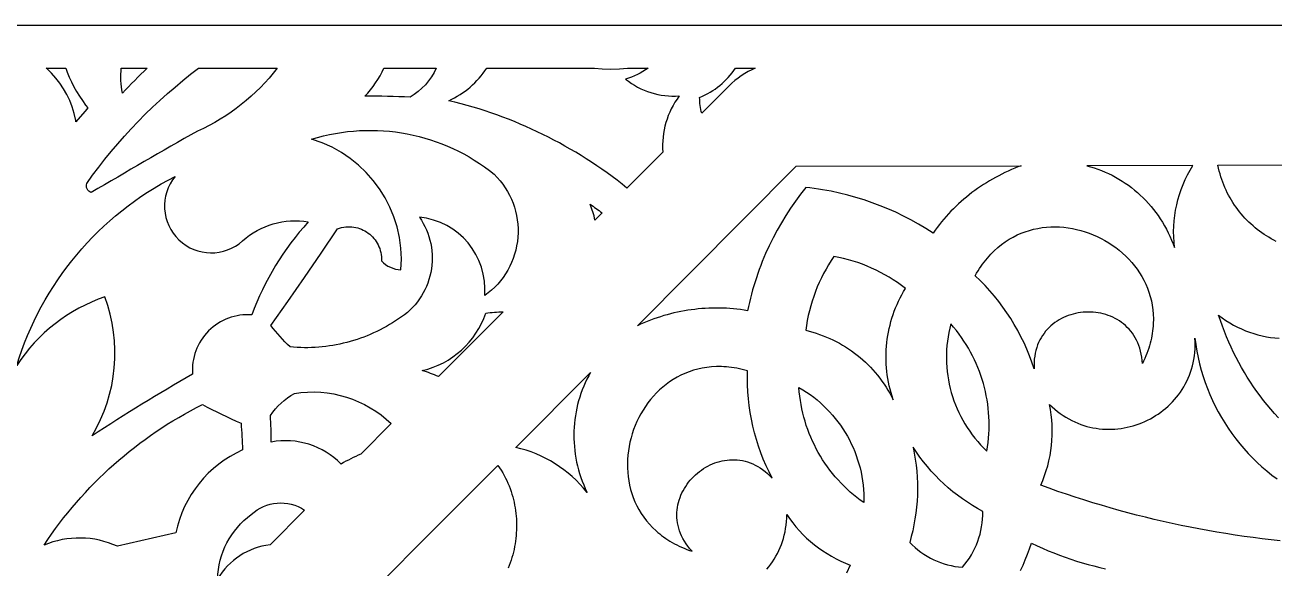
# Model space of a CAD drawing. Extents: x -570 to 570, y -425 to 425.
# Drawn here: x -150.4 to 0, y 90.1 to 155.4 of the extents above; entities that cross this region are included whole.
import ezdxf

# ---------------------------------------------------------------- set-up
doc = ezdxf.new("R2010")
doc.units = 0
doc.layers.add('LAYER_1', color=18, linetype='CONTINUOUS')
doc.layers.add('LAYER_2', color=4, linetype='CONTINUOUS')

msp = doc.modelspace()

# ---------------------------------------------------------------- linework, layer by layer
at = {"layer": 'LAYER_1'}
for points in [[(-145.5, 150.25), (-145.32, 149.76), (-145.08, 149.16), (-144.81, 148.57), (-144.52, 148), (-144.21, 147.43), (-143.87, 146.88), (-143.51, 146.33), (-143.12, 145.8), (-142.85, 145.47), (-143.17, 145.07), (-144.05, 144.04), (-144.28, 143.78), (-144.31, 143.94), (-144.49, 144.76), (-144.74, 145.56), (-145.03, 146.33), (-145.38, 147.06), (-145.77, 147.76), (-146.21, 148.42), (-146.69, 149.04), (-147.21, 149.62), (-147.76, 150.16), (-147.86, 150.25)], [(-57.6, 138.44), (-30.53, 138.49), (-30.93, 138.34), (-31.32, 138.18), (-31.72, 138.02), (-32.11, 137.85), (-32.49, 137.67), (-32.87, 137.48), (-33.25, 137.29), (-33.63, 137.09), (-34, 136.88), (-34.36, 136.67), (-34.72, 136.45), (-35.08, 136.22), (-35.43, 135.99), (-35.78, 135.75), (-36.12, 135.5), (-36.46, 135.25), (-36.79, 134.99), (-37.12, 134.72), (-37.45, 134.45), (-37.76, 134.17), (-38.08, 133.89), (-38.39, 133.6), (-38.69, 133.3), (-38.99, 133), (-39.28, 132.69), (-39.56, 132.37), (-39.84, 132.05), (-40.12, 131.73), (-40.38, 131.4), (-40.65, 131.06), (-40.9, 130.72), (-41.15, 130.37), (-41.58, 130.65), (-42.02, 130.93), (-42.9, 131.46), (-43.8, 131.96), (-44.71, 132.43), (-45.64, 132.88), (-46.57, 133.3), (-47.52, 133.68), (-48.48, 134.04), (-49.45, 134.38), (-50.43, 134.68), (-51.42, 134.95), (-52.41, 135.19), (-53.42, 135.41), (-54.43, 135.59), (-54.94, 135.67), (-55.45, 135.74), (-55.96, 135.81), (-56.47, 135.86), (-57.1, 135.06), (-57.71, 134.23), (-58.29, 133.38), (-58.85, 132.51), (-59.39, 131.62), (-59.9, 130.72), (-60.39, 129.8), (-60.85, 128.86), (-61.29, 127.92), (-61.69, 126.96), (-61.88, 126.47), (-62.07, 125.99), (-62.24, 125.5), (-62.41, 125.01), (-62.57, 124.52), (-62.72, 124.03), (-62.87, 123.53), (-63.01, 123.04), (-63.13, 122.54), (-63.25, 122.04), (-63.37, 121.54), (-63.47, 121.04), (-63.89, 121.11), (-64.31, 121.17), (-64.74, 121.22), (-65.16, 121.26), (-65.59, 121.3), (-66.01, 121.33), (-66.43, 121.34), (-66.86, 121.35), (-67.28, 121.36), (-67.71, 121.35), (-68.13, 121.34), (-68.55, 121.32), (-68.98, 121.29), (-69.4, 121.25), (-69.82, 121.2), (-70.24, 121.15), (-70.66, 121.09), (-71.07, 121.02), (-71.49, 120.94), (-71.9, 120.86), (-72.32, 120.76), (-72.73, 120.66), (-73.14, 120.55), (-73.54, 120.44), (-73.95, 120.31), (-74.35, 120.18), (-74.75, 120.04), (-75.15, 119.89), (-75.55, 119.74), (-75.94, 119.57), (-76.33, 119.4), (-76.72, 119.22)], [(-22.64, 138.49), (-22.19, 138.37), (-21.74, 138.23), (-21.3, 138.08), (-20.87, 137.91), (-20.44, 137.73), (-20.02, 137.54), (-19.61, 137.34), (-19.2, 137.12), (-18.8, 136.89), (-18.41, 136.65), (-18.02, 136.39), (-17.64, 136.13), (-17.27, 135.85), (-16.91, 135.56), (-16.56, 135.26), (-16.21, 134.95), (-15.88, 134.62), (-15.55, 134.29), (-15.23, 133.95), (-14.92, 133.6), (-14.63, 133.23), (-14.34, 132.86), (-14.06, 132.48), (-13.8, 132.08), (-13.54, 131.68), (-13.3, 131.27), (-13.07, 130.85), (-12.85, 130.42), (-12.64, 129.99), (-12.44, 129.54), (-12.26, 129.09), (-12.09, 128.63), (-12.15, 129.28), (-12.19, 129.93), (-12.2, 130.58), (-12.18, 131.23), (-12.13, 131.87), (-12.06, 132.51), (-11.96, 133.15), (-11.83, 133.78), (-11.68, 134.4), (-11.5, 135.02), (-11.29, 135.63), (-11.06, 136.23), (-10.81, 136.82), (-10.52, 137.39), (-10.22, 137.96), (-9.89, 138.51)], [(-36.06, 125.25), (-35.9, 125.54), (-35.72, 125.83), (-35.55, 126.11), (-35.37, 126.38), (-35.18, 126.64), (-35, 126.89), (-34.8, 127.14), (-34.61, 127.38), (-34.41, 127.61), (-34.21, 127.83), (-34, 128.04), (-33.79, 128.25), (-33.36, 128.64), (-32.92, 129), (-32.46, 129.33), (-32, 129.63), (-31.52, 129.9), (-31.04, 130.15), (-30.55, 130.36), (-30.05, 130.55), (-29.55, 130.71), (-29.04, 130.85), (-28.53, 130.95), (-28.01, 131.04), (-27.49, 131.09), (-26.97, 131.13), (-26.45, 131.14), (-25.93, 131.12), (-25.41, 131.08), (-24.89, 131.02), (-24.38, 130.93), (-23.87, 130.83), (-23.36, 130.7), (-22.86, 130.55), (-22.36, 130.38), (-21.87, 130.18), (-21.39, 129.97), (-20.92, 129.74), (-20.46, 129.49), (-20.01, 129.22), (-19.58, 128.94), (-19.15, 128.63), (-18.74, 128.31), (-18.34, 127.97), (-17.96, 127.61), (-17.59, 127.24), (-17.24, 126.85), (-16.91, 126.45), (-16.6, 126.03), (-16.31, 125.6), (-16.03, 125.16), (-15.78, 124.7), (-15.55, 124.23), (-15.35, 123.74), (-15.17, 123.25), (-15.01, 122.74), (-14.88, 122.22), (-14.78, 121.69), (-14.7, 121.15), (-14.66, 120.6), (-14.64, 120.04), (-14.65, 119.47), (-14.67, 119.19), (-14.7, 118.9), (-14.73, 118.6), (-14.77, 118.31), (-14.82, 118.02), (-14.88, 117.72), (-14.95, 117.42), (-15.02, 117.12), (-15.11, 116.82), (-15.2, 116.51), (-15.31, 116.21), (-15.42, 115.9), (-15.54, 115.59), (-15.67, 115.28), (-15.81, 114.97), (-15.95, 114.66), (-15.98, 115.06), (-16.03, 115.44), (-16.09, 115.82), (-16.17, 116.18), (-16.27, 116.52), (-16.38, 116.86), (-16.51, 117.17), (-16.65, 117.48), (-16.81, 117.77), (-16.98, 118.05), (-17.16, 118.32), (-17.35, 118.57), (-17.55, 118.81), (-17.77, 119.03), (-17.99, 119.25), (-18.23, 119.44), (-18.47, 119.63), (-18.72, 119.8), (-18.98, 119.96), (-19.25, 120.11), (-19.52, 120.24), (-19.8, 120.36), (-20.08, 120.47), (-20.37, 120.57), (-20.66, 120.65), (-20.96, 120.72), (-21.26, 120.77), (-21.56, 120.81), (-21.87, 120.84), (-22.17, 120.86), (-22.48, 120.87), (-22.78, 120.86), (-23.09, 120.84), (-23.39, 120.8), (-23.69, 120.76), (-23.99, 120.7), (-24.29, 120.63), (-24.58, 120.54), (-24.87, 120.44), (-25.16, 120.34), (-25.43, 120.21), (-25.71, 120.08), (-25.97, 119.93), (-26.23, 119.77), (-26.48, 119.6), (-26.73, 119.42), (-26.96, 119.22), (-27.18, 119.01), (-27.4, 118.79), (-27.6, 118.56), (-27.79, 118.31), (-27.97, 118.06), (-28.14, 117.79), (-28.3, 117.51), (-28.44, 117.21), (-28.56, 116.91), (-28.67, 116.59), (-28.77, 116.26), (-28.85, 115.92), (-28.91, 115.56), (-28.96, 115.2), (-28.98, 114.82), (-28.99, 114.43), (-28.98, 114.03), (-29.25, 114.83), (-29.54, 115.61), (-29.86, 116.39), (-30.2, 117.16), (-30.57, 117.91), (-30.96, 118.65), (-31.37, 119.38), (-31.8, 120.09), (-32.26, 120.79), (-32.74, 121.48), (-33.24, 122.15), (-33.76, 122.8), (-34.31, 123.44), (-34.87, 124.06), (-35.46, 124.66)], [(-53.08, 127.58), (-53.41, 127.08), (-53.72, 126.57), (-54.02, 126.05), (-54.31, 125.52), (-54.58, 124.98), (-54.84, 124.44), (-55.08, 123.89), (-55.3, 123.33), (-55.51, 122.76), (-55.7, 122.19), (-55.87, 121.62), (-56.03, 121.04), (-56.17, 120.45), (-56.29, 119.86), (-56.39, 119.27), (-56.47, 118.68), (-56.05, 118.57), (-55.62, 118.46), (-55.2, 118.33), (-54.79, 118.19), (-54.38, 118.03), (-53.98, 117.87), (-53.58, 117.7), (-53.19, 117.51), (-52.8, 117.32), (-52.42, 117.12), (-52.04, 116.9), (-51.68, 116.68), (-51.31, 116.44), (-50.96, 116.2), (-50.61, 115.94), (-50.27, 115.68), (-49.93, 115.41), (-49.61, 115.13), (-49.29, 114.84), (-48.98, 114.54), (-48.68, 114.23), (-48.38, 113.91), (-48.1, 113.59), (-47.82, 113.26), (-47.55, 112.91), (-47.29, 112.57), (-47.04, 112.21), (-46.8, 111.85), (-46.57, 111.48), (-46.35, 111.1), (-46.14, 110.71), (-45.94, 110.32), (-46.08, 110.74), (-46.2, 111.16), (-46.32, 111.59), (-46.42, 112.01), (-46.51, 112.44), (-46.59, 112.87), (-46.65, 113.3), (-46.71, 113.73), (-46.75, 114.16), (-46.78, 114.6), (-46.8, 115.03), (-46.8, 115.46), (-46.8, 115.89), (-46.78, 116.33), (-46.75, 116.76), (-46.71, 117.19), (-46.65, 117.62), (-46.59, 118.04), (-46.51, 118.47), (-46.42, 118.89), (-46.32, 119.31), (-46.21, 119.73), (-46.09, 120.15), (-45.95, 120.56), (-45.81, 120.97), (-45.65, 121.38), (-45.48, 121.78), (-45.3, 122.18), (-45.11, 122.57), (-44.9, 122.96), (-44.69, 123.34), (-44.46, 123.72), (-44.94, 124.08), (-45.43, 124.42), (-45.93, 124.75), (-46.43, 125.07), (-46.95, 125.36), (-47.47, 125.65), (-48, 125.91), (-48.54, 126.16), (-49.09, 126.4), (-49.64, 126.62), (-50.2, 126.82), (-50.76, 127), (-51.33, 127.17), (-51.91, 127.32), (-52.49, 127.46)], [(-34.67, 104.13), (-34.59, 104.65), (-34.52, 105.16), (-34.47, 105.68), (-34.43, 106.2), (-34.41, 106.71), (-34.4, 107.23), (-34.4, 107.74), (-34.42, 108.26), (-34.46, 108.77), (-34.51, 109.28), (-34.57, 109.78), (-34.65, 110.29), (-34.74, 110.79), (-34.84, 111.29), (-34.96, 111.79), (-35.09, 112.28), (-35.24, 112.77), (-35.4, 113.25), (-35.57, 113.73), (-35.76, 114.21), (-35.96, 114.68), (-36.17, 115.14), (-36.39, 115.6), (-36.63, 116.06), (-36.89, 116.51), (-37.15, 116.95), (-37.43, 117.38), (-37.72, 117.81), (-38.02, 118.23), (-38.34, 118.64), (-38.67, 119.04), (-39.01, 119.44), (-39.14, 118.92), (-39.25, 118.4), (-39.34, 117.88), (-39.42, 117.36), (-39.47, 116.84), (-39.51, 116.31), (-39.54, 115.79), (-39.54, 115.27), (-39.53, 114.75), (-39.5, 114.23), (-39.45, 113.72), (-39.38, 113.21), (-39.3, 112.7), (-39.2, 112.19), (-39.09, 111.69), (-38.95, 111.19), (-38.81, 110.69), (-38.64, 110.2), (-38.46, 109.72), (-38.26, 109.24), (-38.05, 108.77), (-37.82, 108.31), (-37.57, 107.85), (-37.31, 107.4), (-37.03, 106.96), (-36.74, 106.53), (-36.43, 106.1), (-36.11, 105.69), (-35.77, 105.28), (-35.42, 104.89), (-35.05, 104.5)], [(-82.35, 113.6), (-82.58, 113.2), (-82.79, 112.78), (-82.99, 112.37), (-83.18, 111.94), (-83.36, 111.51), (-83.52, 111.08), (-83.66, 110.64), (-83.8, 110.2), (-83.92, 109.75), (-84.02, 109.3), (-84.11, 108.85), (-84.19, 108.39), (-84.25, 107.93), (-84.3, 107.47), (-84.34, 107.01), (-84.36, 106.55), (-84.37, 106.08), (-84.36, 105.62), (-84.34, 105.15), (-84.31, 104.68), (-84.26, 104.21), (-84.2, 103.75), (-84.12, 103.28), (-84.03, 102.82), (-83.93, 102.35), (-83.81, 101.89), (-83.67, 101.43), (-83.52, 100.97), (-83.36, 100.52), (-83.18, 100.07), (-82.99, 99.62), (-82.78, 99.17), (-83.2, 99.68), (-83.64, 100.16), (-84.09, 100.62), (-84.57, 101.07), (-85.06, 101.49), (-85.56, 101.89), (-86.09, 102.26), (-86.62, 102.62), (-87.17, 102.95), (-87.74, 103.26), (-88.31, 103.54), (-88.9, 103.8), (-89.5, 104.03), (-90.11, 104.24), (-90.73, 104.42), (-91.35, 104.57)], [(-63.48, 113.8), (-63.81, 113.89), (-64.13, 113.97), (-64.45, 114.04), (-64.77, 114.1), (-65.09, 114.15), (-65.4, 114.2), (-65.71, 114.24), (-66.02, 114.26), (-66.32, 114.28), (-66.62, 114.3), (-66.92, 114.3), (-67.21, 114.3), (-67.79, 114.27), (-68.36, 114.21), (-68.92, 114.12), (-69.46, 114), (-69.98, 113.86), (-70.5, 113.68), (-71, 113.49), (-71.48, 113.27), (-71.95, 113.03), (-72.4, 112.76), (-72.84, 112.47), (-73.27, 112.16), (-73.67, 111.84), (-74.06, 111.49), (-74.44, 111.13), (-74.79, 110.75), (-75.13, 110.35), (-75.45, 109.94), (-75.76, 109.51), (-76.04, 109.07), (-76.31, 108.62), (-76.55, 108.16), (-76.78, 107.69), (-76.99, 107.21), (-77.18, 106.72), (-77.34, 106.22), (-77.49, 105.72), (-77.62, 105.21), (-77.72, 104.7), (-77.81, 104.18), (-77.87, 103.66), (-77.91, 103.14), (-77.92, 102.62), (-77.92, 102.1), (-77.89, 101.57), (-77.84, 101.06), (-77.76, 100.54), (-77.66, 100.03), (-77.54, 99.52), (-77.39, 99.02), (-77.22, 98.53), (-77.02, 98.04), (-76.79, 97.56), (-76.54, 97.09), (-76.27, 96.63), (-75.96, 96.19), (-75.63, 95.75), (-75.27, 95.33), (-74.89, 94.93), (-74.48, 94.54), (-74.26, 94.35), (-74.04, 94.16), (-73.81, 93.98), (-73.57, 93.8), (-73.32, 93.63), (-73.07, 93.46), (-72.81, 93.3), (-72.54, 93.14), (-72.27, 92.99), (-71.99, 92.84), (-71.7, 92.7), (-71.4, 92.56), (-71.1, 92.43), (-70.79, 92.3), (-70.47, 92.18), (-70.14, 92.07), (-70.4, 92.37), (-70.65, 92.67), (-70.87, 92.98), (-71.06, 93.29), (-71.24, 93.6), (-71.4, 93.92), (-71.54, 94.23), (-71.65, 94.55), (-71.75, 94.87), (-71.83, 95.18), (-71.89, 95.5), (-71.93, 95.81), (-71.96, 96.12), (-71.97, 96.44), (-71.96, 96.74), (-71.94, 97.05), (-71.9, 97.35), (-71.84, 97.66), (-71.77, 97.95), (-71.69, 98.24), (-71.59, 98.53), (-71.48, 98.81), (-71.36, 99.09), (-71.22, 99.36), (-71.07, 99.63), (-70.91, 99.89), (-70.74, 100.14), (-70.56, 100.38), (-70.36, 100.62), (-70.16, 100.85), (-69.95, 101.07), (-69.73, 101.28), (-69.5, 101.48), (-69.26, 101.67), (-69.01, 101.85), (-68.76, 102.03), (-68.5, 102.19), (-68.23, 102.33), (-67.96, 102.47), (-67.68, 102.6), (-67.4, 102.71), (-67.11, 102.81), (-66.82, 102.89), (-66.52, 102.96), (-66.23, 103.02), (-65.92, 103.06), (-65.62, 103.09), (-65.31, 103.1), (-65.01, 103.1), (-64.7, 103.08), (-64.39, 103.04), (-64.08, 102.99), (-63.77, 102.92), (-63.46, 102.83), (-63.15, 102.72), (-62.85, 102.59), (-62.54, 102.45), (-62.24, 102.29), (-61.94, 102.1), (-61.65, 101.9), (-61.35, 101.67), (-61.07, 101.42), (-60.78, 101.16), (-60.51, 100.87), (-60.88, 101.62), (-61.24, 102.38), (-61.57, 103.15), (-61.87, 103.94), (-62.15, 104.73), (-62.4, 105.52), (-62.62, 106.33), (-62.82, 107.14), (-63, 107.96), (-63.15, 108.78), (-63.27, 109.61), (-63.37, 110.44), (-63.43, 111.28), (-63.48, 112.11), (-63.49, 112.95)], [(-49.47, 97.93), (-49.9, 98.23), (-50.31, 98.55), (-50.71, 98.87), (-51.11, 99.21), (-51.49, 99.56), (-51.86, 99.91), (-52.22, 100.28), (-52.57, 100.66), (-52.91, 101.04), (-53.24, 101.44), (-53.56, 101.84), (-53.86, 102.25), (-54.15, 102.67), (-54.43, 103.09), (-54.7, 103.53), (-54.96, 103.97), (-55.2, 104.42), (-55.43, 104.87), (-55.65, 105.33), (-55.86, 105.8), (-56.05, 106.27), (-56.23, 106.75), (-56.4, 107.23), (-56.55, 107.72), (-56.69, 108.22), (-56.82, 108.72), (-56.93, 109.22), (-57.03, 109.73), (-57.11, 110.24), (-57.18, 110.75), (-57.24, 111.27), (-57.28, 111.79), (-56.82, 111.52), (-56.37, 111.23), (-55.94, 110.93), (-55.51, 110.62), (-55.1, 110.29), (-54.7, 109.95), (-54.32, 109.6), (-53.95, 109.23), (-53.59, 108.86), (-53.24, 108.47), (-52.91, 108.07), (-52.59, 107.66), (-52.28, 107.25), (-51.99, 106.82), (-51.72, 106.38), (-51.46, 105.94), (-51.21, 105.48), (-50.98, 105.02), (-50.77, 104.55), (-50.57, 104.07), (-50.38, 103.59), (-50.22, 103.1), (-50.06, 102.6), (-49.93, 102.1), (-49.81, 101.59), (-49.71, 101.08), (-49.63, 100.57), (-49.56, 100.04), (-49.51, 99.52), (-49.48, 98.99), (-49.47, 98.46)], [(-37.62, 90.16), (-37.32, 90.51), (-37.04, 90.88), (-36.78, 91.25), (-36.54, 91.64), (-36.32, 92.04), (-36.11, 92.44), (-35.93, 92.86), (-35.76, 93.28), (-35.62, 93.71), (-35.49, 94.15), (-35.38, 94.59), (-35.3, 95.03), (-35.23, 95.49), (-35.19, 95.94), (-35.16, 96.4), (-35.16, 96.86), (-35.79, 97.21), (-36.41, 97.58), (-37.02, 97.97), (-37.61, 98.38), (-38.19, 98.81), (-38.76, 99.25), (-39.31, 99.71), (-39.85, 100.19), (-40.37, 100.69), (-40.87, 101.2), (-41.36, 101.73), (-41.83, 102.27), (-42.29, 102.83), (-42.73, 103.4), (-43.15, 103.99), (-43.55, 104.59), (-43.41, 103.88), (-43.28, 103.16), (-43.19, 102.45), (-43.11, 101.73), (-43.06, 101.01), (-43.03, 100.29), (-43.02, 99.56), (-43.03, 98.84), (-43.07, 98.12), (-43.13, 97.4), (-43.21, 96.68), (-43.32, 95.97), (-43.44, 95.26), (-43.59, 94.55), (-43.77, 93.85), (-43.96, 93.15), (-43.64, 92.83), (-43.31, 92.53), (-42.97, 92.24), (-42.61, 91.97), (-42.24, 91.71), (-41.86, 91.48), (-41.47, 91.26), (-41.07, 91.06), (-40.66, 90.88), (-40.25, 90.72), (-39.82, 90.58), (-39.39, 90.45), (-38.96, 90.35), (-38.52, 90.26), (-38.07, 90.2)]]:
    msp.add_lwpolyline(points, close=True, dxfattribs=at)
for points in [[(-129.65, 142.66, 0.004418), (-142.44, 135.26, -0.4), (-142.99, 136.36, -0.076399), (-129.52, 150.25), (-120.06, 150.25, -0.124996)], [(-138.69, 147.24, -0.070808), (-138.82, 150.25), (-135.71, 150.25, 0.009992)], [(-104.08, 146.73, 0.013484), (-109.51, 146.87, 0.092462), (-107.24, 150.25), (-100.92, 150.25, -0.154384)], [(-81.9, 150.25), (-80.97, 150.14), (-79.91, 150.1), (-78.86, 150.14), (-77.93, 150.25), (-75.43, 150.25, -0.090508), (-78.15, 148.92, 0.190741), (-71.69, 146.89, 0.182651), (-73.66, 140.12), (-77.98, 135.8, 0.112135), (-99.41, 146.32, 0.143754), (-94.85, 150.25)], [(-65.7, 148.08), (-68.98, 144.8, -0.070199), (-69.23, 146.72, 0.155637), (-64.93, 150.25), (-62.54, 150.25), (-62.97, 150.05), (-63.4, 149.82), (-63.81, 149.58), (-64.22, 149.31), (-64.61, 149.03), (-64.99, 148.73), (-65.35, 148.42)], [(-115.92, 141.68, -0.250469), (-93.95, 137.46, -0.467604), (-95.1, 122.85, 0.410285), (-102.96, 132.3, -0.429437), (-105.46, 120.05), (-105.82, 119.81), (-106.18, 119.58), (-106.55, 119.36), (-106.93, 119.14), (-107.31, 118.93), (-107.69, 118.73), (-108.08, 118.54), (-108.47, 118.36), (-108.86, 118.19), (-109.25, 118.02), (-109.65, 117.87), (-110.06, 117.72), (-110.46, 117.58), (-110.87, 117.45), (-111.28, 117.33), (-111.7, 117.22), (-112.11, 117.12), (-112.53, 117.02), (-112.95, 116.94), (-113.37, 116.86), (-113.79, 116.8), (-114.22, 116.74), (-114.64, 116.69), (-115.07, 116.65), (-115.5, 116.62), (-115.93, 116.6), (-116.36, 116.58), (-116.79, 116.58), (-117.22, 116.59), (-117.66, 116.6), (-118.09, 116.63), (-118.52, 116.67, -0.029744), (-120.84, 119.25), (-118.8, 122.14), (-116.78, 125.05), (-114.78, 127.97), (-112.81, 130.9), (-112.56, 130.98), (-112.31, 131.05), (-112.06, 131.1), (-111.81, 131.13), (-111.57, 131.15), (-111.33, 131.15), (-111.08, 131.13), (-110.85, 131.1), (-110.61, 131.06), (-110.38, 131), (-110.16, 130.93), (-109.94, 130.85), (-109.72, 130.75), (-109.51, 130.64), (-109.31, 130.52), (-109.12, 130.38), (-108.93, 130.24), (-108.76, 130.08), (-108.59, 129.92), (-108.43, 129.74), (-108.29, 129.56), (-108.15, 129.36), (-108.03, 129.16), (-107.92, 128.95), (-107.82, 128.73), (-107.73, 128.51), (-107.66, 128.27), (-107.6, 128.03), (-107.56, 127.79), (-107.53, 127.54), (-107.52, 127.28), (-107.52, 127.02, 0.182927), (-105.17, 125.94, 0.353746)], [(-132.33, 137.21, 0.930701), (-124.22, 129.45, -0.229894), (-116.32, 131.73, 0.097316), (-123.11, 120.53, 0.458333), (-130.25, 113.39, 0.01483), (-142.33, 105.99, 0.226899), (-140.79, 122.7, 0.168305), (-151.41, 114.45, -0.203895)], [(-82.42, 133.86, -0.016088), (-80.97, 132.81), (-81.83, 131.95, 0.048328)], [(-100.67, 113.11, 0.023184), (-102.61, 113.83, 0.260176), (-94.97, 120.75, -0.037433), (-92.89, 120.89)], [(-118, 111.07, -0.236532), (-106.34, 107.44), (-110.01, 103.77, 0.029476), (-112.37, 102.58, 0.250344), (-120.78, 105.22, 0.020178), (-120.88, 108.43, -0.115727)], [(-129.07, 109.74, 0.015613), (-124.42, 107.48, -0.014201), (-124.24, 104.27, 0.242101), (-132.26, 94.29), (-139.3, 92.67, 0.210762), (-148.12, 92.81, -0.131494)], [(-123.19, 96.49, -0.350822), (-116.77, 97.02), (-120.93, 92.85, 0.23181), (-127.24, 88.76, -0.231059)]]:
    msp.add_lwpolyline(points, format="xyb", close=True, dxfattribs=at)
for points in [[(0.13, 129.38), (-0.16, 129.54), (-0.46, 129.7), (-0.75, 129.87), (-1.03, 130.05), (-1.31, 130.23), (-1.59, 130.42), (-1.86, 130.62), (-2.13, 130.82), (-2.39, 131.03), (-2.64, 131.25), (-2.89, 131.48), (-3.14, 131.71), (-3.38, 131.94), (-3.61, 132.18), (-3.84, 132.43), (-4.06, 132.69), (-4.27, 132.95), (-4.48, 133.21), (-4.68, 133.49), (-4.87, 133.76), (-5.06, 134.05), (-5.24, 134.34), (-5.41, 134.63), (-5.58, 134.93), (-5.74, 135.24), (-5.89, 135.54), (-6.03, 135.86), (-6.16, 136.18), (-6.29, 136.5), (-6.4, 136.83), (-6.51, 137.17), (-6.61, 137.51), (-6.7, 137.85), (-6.78, 138.2), (-6.86, 138.55), (57.14, 138.66)], [(0.41, 108.14), (-0.05, 108.65), (-0.5, 109.17), (-0.94, 109.69), (-1.37, 110.23), (-1.78, 110.77), (-2.19, 111.32), (-2.58, 111.88), (-2.96, 112.45), (-3.33, 113.02), (-3.68, 113.61), (-4.03, 114.2), (-4.36, 114.8), (-4.68, 115.4), (-4.99, 116.02), (-5.28, 116.64), (-5.56, 117.26), (-5.83, 117.9), (-6.09, 118.54), (-6.33, 119.18), (-6.56, 119.84), (-6.78, 120.49), (-6.34, 120.17), (-5.9, 119.86), (-5.44, 119.58), (-4.98, 119.31), (-4.51, 119.06), (-4.03, 118.84), (-3.55, 118.63), (-3.06, 118.45), (-2.56, 118.28), (-2.06, 118.14), (-1.55, 118.01), (-1.04, 117.91), (-0.53, 117.82), (-0.01, 117.76), (0.5, 117.71)], [(0.64, 93.34), (-0.46, 93.45), (-1.55, 93.58), (-2.64, 93.72), (-3.73, 93.87), (-4.81, 94.03), (-5.9, 94.2), (-6.98, 94.38), (-8.07, 94.57), (-9.15, 94.76), (-10.22, 94.97), (-11.3, 95.19), (-12.37, 95.42), (-13.45, 95.66), (-14.52, 95.91), (-15.58, 96.17), (-16.65, 96.43), (-17.71, 96.71), (-18.77, 97), (-19.83, 97.3), (-20.89, 97.61), (-21.94, 97.92), (-22.99, 98.25), (-24.04, 98.59), (-25.08, 98.93), (-26.12, 99.29), (-27.16, 99.66), (-28.19, 100.03), (-27.95, 100.61), (-27.73, 101.19), (-27.53, 101.78), (-27.35, 102.38), (-27.2, 102.98), (-27.07, 103.59), (-26.97, 104.2), (-26.89, 104.81), (-26.84, 105.43), (-26.81, 106.05), (-26.8, 106.67), (-26.82, 107.29), (-26.86, 107.91), (-26.93, 108.52), (-27.02, 109.14), (-27.13, 109.76), (-26.82, 109.45), (-26.5, 109.17), (-26.17, 108.9), (-25.84, 108.65), (-25.5, 108.42), (-25.16, 108.2), (-24.81, 108), (-24.46, 107.81), (-24.1, 107.64), (-23.74, 107.49), (-23.38, 107.35), (-23.01, 107.22), (-22.64, 107.11), (-22.27, 107.02), (-21.9, 106.94), (-21.52, 106.88), (-21.15, 106.83), (-20.77, 106.79), (-20.4, 106.77), (-20.02, 106.76), (-19.64, 106.77), (-19.27, 106.79), (-18.9, 106.82), (-18.53, 106.87), (-18.16, 106.93), (-17.79, 107), (-17.43, 107.08), (-17.07, 107.18), (-16.71, 107.29), (-16.36, 107.41), (-16.01, 107.55), (-15.67, 107.7), (-15.33, 107.85), (-15, 108.03), (-14.68, 108.21), (-14.36, 108.4), (-14.05, 108.6), (-13.74, 108.82), (-13.44, 109.05), (-13.16, 109.28), (-12.87, 109.53), (-12.6, 109.79), (-12.34, 110.06), (-12.09, 110.33), (-11.84, 110.62), (-11.61, 110.92), (-11.39, 111.23), (-11.18, 111.54), (-10.98, 111.87), (-10.79, 112.2), (-10.61, 112.55), (-10.45, 112.9), (-10.3, 113.26), (-10.17, 113.63), (-10.04, 114), (-9.94, 114.39), (-9.84, 114.78), (-9.76, 115.18), (-9.7, 115.59), (-9.65, 116.01), (-9.62, 116.43), (-9.61, 116.86), (-9.61, 117.3), (-9.63, 117.74), (-9.53, 116.95), (-9.4, 116.17), (-9.25, 115.4), (-9.07, 114.63), (-8.87, 113.88), (-8.64, 113.13), (-8.4, 112.39), (-8.13, 111.66), (-7.83, 110.94), (-7.52, 110.24), (-7.18, 109.54), (-6.82, 108.86), (-6.44, 108.18), (-6.04, 107.52), (-5.62, 106.88), (-5.18, 106.25), (-4.72, 105.63), (-4.24, 105.02), (-3.75, 104.44), (-3.23, 103.86), (-2.69, 103.31), (-2.14, 102.77), (-1.57, 102.24), (-0.98, 101.74), (-0.38, 101.25), (0.25, 100.78)], [(-138.66, 57.14), (-93.5, 102.42), (-93.3, 102.12), (-93.11, 101.82), (-92.93, 101.51), (-92.76, 101.2), (-92.6, 100.89), (-92.45, 100.58), (-92.3, 100.26), (-92.17, 99.94), (-92.05, 99.62), (-91.93, 99.29), (-91.83, 98.96), (-91.73, 98.64), (-91.65, 98.31), (-91.57, 97.98), (-91.5, 97.64), (-91.44, 97.31), (-91.39, 96.98), (-91.34, 96.64), (-91.31, 96.3), (-91.28, 95.97), (-91.27, 95.63), (-91.26, 95.3), (-91.26, 94.96), (-91.27, 94.62), (-91.29, 94.29), (-91.31, 93.96), (-91.35, 93.62), (-91.39, 93.29), (-91.44, 92.96), (-91.5, 92.63), (-91.57, 92.3), (-91.64, 91.97), (-91.73, 91.65), (-91.82, 91.32), (-91.92, 91), (-92.03, 90.69), (-92.14, 90.37), (-92.27, 90.06)], [(-61.14, 89.91), (-60.9, 90.2), (-60.67, 90.51), (-60.45, 90.82), (-60.25, 91.14), (-60.05, 91.47), (-59.87, 91.8), (-59.7, 92.15), (-59.54, 92.51), (-59.4, 92.87), (-59.26, 93.25), (-59.15, 93.63), (-59.05, 94.02), (-58.96, 94.41), (-58.89, 94.82), (-58.83, 95.23), (-58.79, 95.65), (-58.76, 96.08), (-58.76, 96.52), (-58.4, 96), (-58.03, 95.5), (-57.64, 95.02), (-57.23, 94.55), (-56.8, 94.1), (-56.36, 93.67), (-55.9, 93.26), (-55.42, 92.86), (-54.93, 92.48), (-54.42, 92.13), (-53.9, 91.79), (-53.37, 91.47), (-52.82, 91.18), (-52.26, 90.9), (-51.69, 90.65), (-51.11, 90.42), (-51.57, 89.42)], [(-30.61, 89.76), (-30.32, 90.41), (-30.05, 91.06), (-29.79, 91.71), (-29.53, 92.37), (-29.29, 93.04), (-28.63, 92.73), (-27.96, 92.43), (-27.29, 92.14), (-26.62, 91.87), (-25.94, 91.61), (-25.26, 91.36), (-24.57, 91.12), (-23.88, 90.9), (-23.19, 90.69), (-22.49, 90.49), (-21.79, 90.31), (-21.09, 90.13), (-20.38, 89.97)]]:
    msp.add_lwpolyline(points, dxfattribs=at)
at = {"layer": 'LAYER_2'}
msp.add_lwpolyline([(-264.24, -155.43), (-264.24, 155.43), (264.24, 155.43), (264.24, -155.43)], close=True, dxfattribs=at)

doc.saveas('drawing.dxf')
